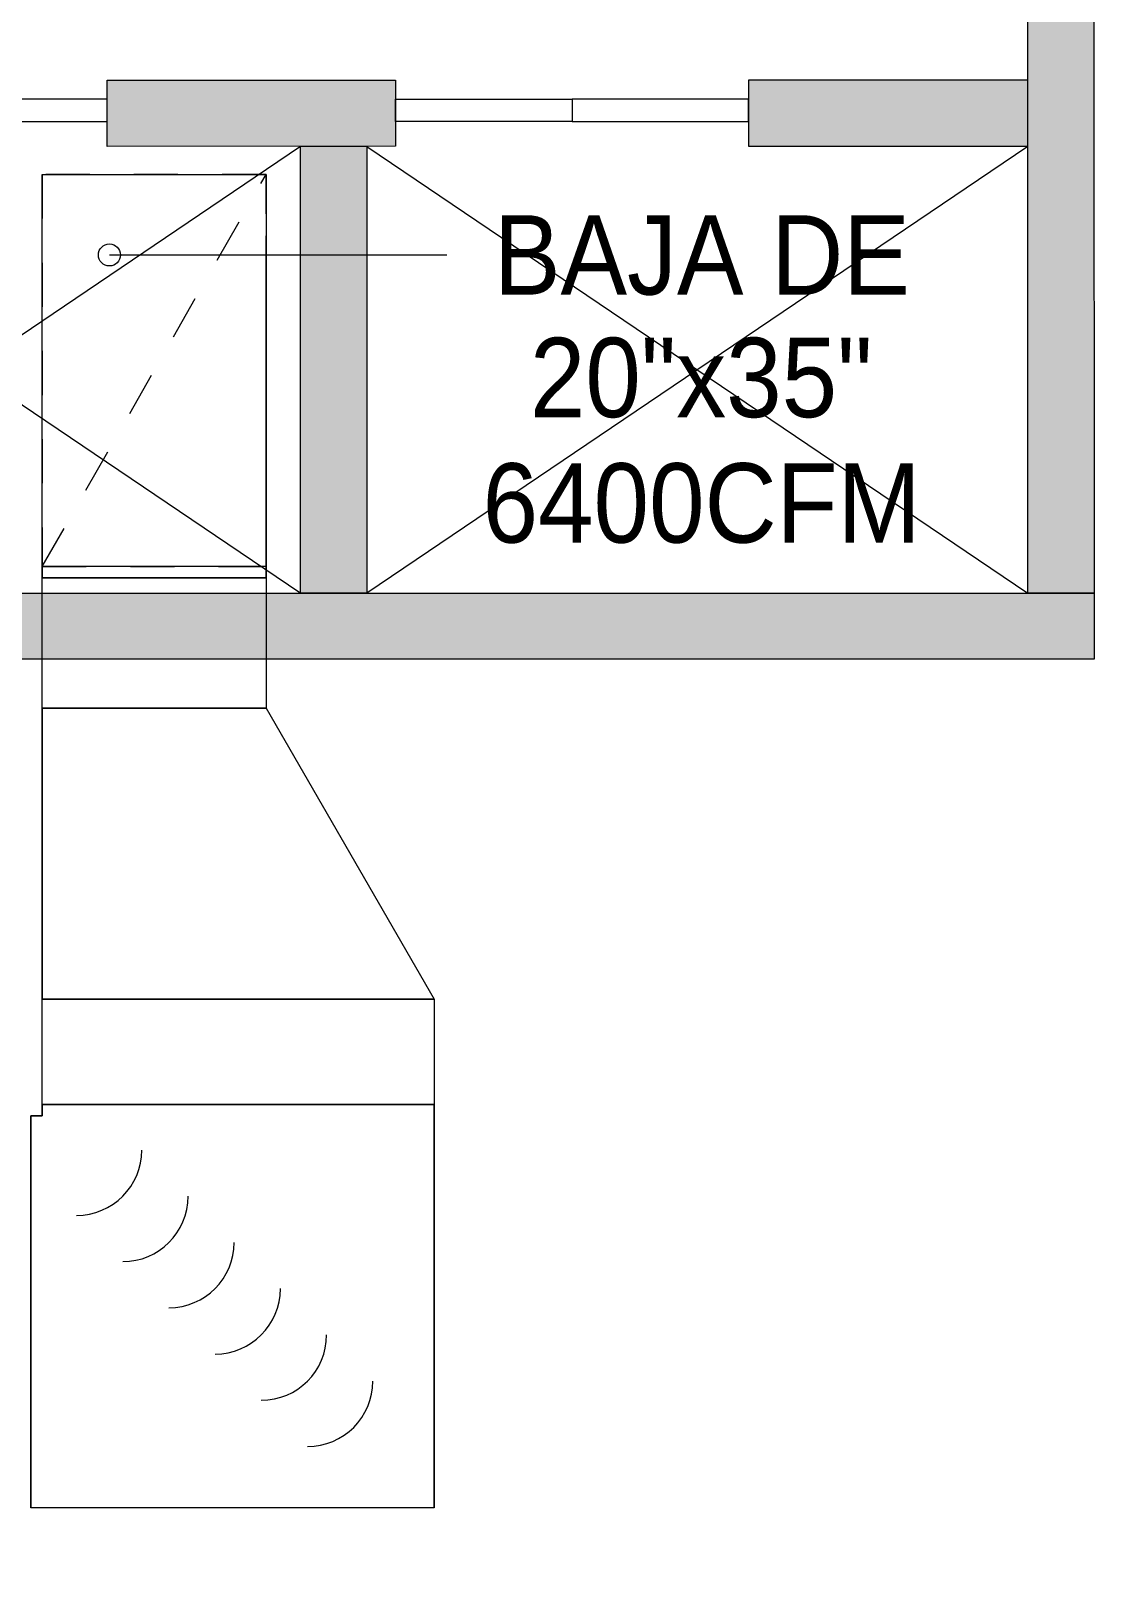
# Model space of a CAD drawing. Header units: metres. Extents: x 31.9 to 125.9, y -29 to 44.
# Drawn here: x 66.243 to 68.653, y -16.431 to -12.913 of the extents above; entities that cross this region are included whole.
import ezdxf

# ---------------------------------------------------------------- set-up
doc = ezdxf.new("R2010")
doc.units = ezdxf.units.M
doc.linetypes.add('Hidden 1_5', pattern=[0.0022, 0.0015, -0.0007])
for name, color, linetype, lineweight in [('A-GENM', 7, 'Continuous', 18), ('ARQ', 8, 'Continuous', 0), ('G-ANNO-TEXT', 7, 'Continuous', 9), ('M-HVAC-DUCT', 7, 'Continuous', 18), ('M-HVAC-DUCT-ANNO', 7, 'Hidden 1_5', 18), ('M-HVAC-DUCT-IDEN', 7, 'Continuous', 9)]:
    doc.layers.add(name, color=color, linetype=linetype, lineweight=lineweight)
doc.styles.add('SansSerif', font='SANSS__.TTF', dxfattribs={"width": 0.9, "height": 0.18})

# ---------------------------------------------------------------- blocks, each defined once
blk = doc.blocks.new('PISO 9')
at = {"layer": 'ARQ', "ltscale": 0.01}
h = blk.add_hatch(color=256, dxfattribs=at)
h.dxf.hatch_style = 1
h.paths.add_polyline_path([(347.2882, -2856.369), (347.1381, -2856.369), (347.1381, -2855.044), (347.2881, -2855.044)])
h.paths.add_polyline_path([(347.1381, -2855.3561), (347.1381, -2855.206), (346.5044, -2855.206), (346.5044, -2855.3561)])
h.paths.add_polyline_path([(345.0504, -2855.3564), (345.0504, -2855.2064), (345.7044, -2855.206), (345.7044, -2855.3561)])
h.paths.add_polyline_path([(343.6866, -2855.3561), (343.6866, -2855.2061), (344.2504, -2855.2058), (344.2504, -2855.3558)])
h.paths.add_polyline_path([(342.5366, -2856.3689), (342.3866, -2856.3689), (342.3866, -2855.3561), (342.5366, -2855.3561)])
h.paths.add_polyline_path([(342.3866, -2856.3689), (347.2882, -2856.369), (347.2882, -2856.519), (342.3866, -2856.5189)])
h.paths.add_polyline_path([(343.9898, -2856.3688), (343.8398, -2856.3688), (343.8397, -2855.356), (343.9897, -2855.356)])
h.paths.add_polyline_path([(345.639, -2856.3689), (345.4889, -2856.3689), (345.4889, -2855.3561), (345.6389, -2855.3561)])
h.paths.add_polyline_path([(347.2694, -2854.1416), (347.2694, -2854.0049), (347.1194, -2854.0049), (347.1194, -2854.1416)])
h.paths.add_polyline_path([(348.989, -2853.8549), (345.3375, -2853.855), (345.3375, -2854.005), (348.989, -2854.0049)])
h.paths.add_polyline_path([(345.3375, -2853.855), (345.3377, -2850.1312), (345.4877, -2850.1312), (345.4875, -2853.855)])
h.paths.add_polyline_path([(342.3887, -2852.9059), (344.4366, -2852.9059), (344.4366, -2853.0559), (343.4866, -2853.0559), (343.4866, -2853.8559), (343.3366, -2853.855), (343.3366, -2853.0559), (342.3887, -2853.0559)])
h.paths.add_polyline_path([(350.2092, -2851.0051), (345.4877, -2851.005), (345.4877, -2851.155), (350.2092, -2851.1551)])
h.paths.add_polyline_path([(346.7973, -2851.005), (346.7976, -2849.9739), (346.9477, -2849.9739), (346.9473, -2851.005)])
h.paths.add_polyline_path([(343.2361, -2850.131), (343.2361, -2849.981), (345.4878, -2849.9812), (345.4878, -2850.1312)])
h.paths.add_polyline_path([(350.0592, -2851.005), (350.0596, -2844.4808), (350.2096, -2844.4808), (350.2092, -2851.005)])
h.paths.add_polyline_path([(351.4126, -2851.0051), (353.9873, -2851.005), (353.9873, -2851.155), (351.4126, -2851.1551)])
h.paths.add_polyline_path([(351.4926, -2851.1551), (351.4927, -2853.9549), (351.6428, -2853.9549), (351.6426, -2851.1551)])
h.paths.add_polyline_path([(352.5451, -2853.8048), (353.5883, -2853.8048), (353.5883, -2853.9549), (352.5451, -2853.9549)])
h.paths.add_polyline_path([(351.6427, -2855.1139), (353.5883, -2855.1139), (353.5883, -2855.2639), (351.6427, -2855.264)])
h.paths.add_polyline_path([(351.4926, -2856.3623), (351.4929, -2855.1139), (351.643, -2855.1139), (351.6427, -2856.3623)])
h.paths.add_polyline_path([(353.5883, -2856.369), (353.5884, -2857.2647), (353.4383, -2857.2647), (353.4383, -2856.369)])
h.paths.add_polyline_path([(353.5883, -2856.369), (354.0353, -2856.369), (354.0353, -2856.519), (353.5883, -2856.519)])
h.paths.add_polyline_path([(354.1854, -2856.369), (354.1854, -2857.569), (354.0354, -2857.569), (354.0353, -2856.369)])
h.paths.add_polyline_path([(351.6428, -2857.2647), (354.0353, -2857.2647), (354.0353, -2857.4147), (351.6428, -2857.4147)])
h.paths.add_polyline_path([(351.4926, -2857.2647), (351.4929, -2858.461), (351.643, -2858.461), (351.6427, -2857.2647)])
h.paths.add_polyline_path([(351.0294, -2858.4611), (351.6427, -2858.461), (351.6427, -2858.6111), (351.0294, -2858.6112)])
h.paths.add_polyline_path([(349.8328, -2856.369), (349.8342, -2859.9806), (349.9843, -2859.9806), (349.9828, -2856.369)])
h.paths.add_polyline_path([(350.127, -2858.4611), (349.9837, -2858.4611), (349.9837, -2858.6112), (350.127, -2858.6112)])
h.paths.add_polyline_path([(352.2337, -2858.4611), (354.0353, -2858.461), (354.0353, -2858.6111), (352.2337, -2858.6112)])
h.paths.add_polyline_path([(353.6195, -2860.7769), (353.6195, -2862.2806), (353.4694, -2862.2806), (353.4694, -2860.7769)])
h.paths.add_polyline_path([(353.6195, -2860.7769), (354.0353, -2860.7769), (354.0353, -2860.9269), (353.6195, -2860.927)])
h.paths.add_polyline_path([(354.1854, -2860.7769), (354.1854, -2862.2806), (354.0354, -2862.2806), (354.0353, -2860.7769)])
h.paths.add_polyline_path([(350.3842, -2862.2806), (354.1854, -2862.2806), (354.1854, -2862.4306), (350.3842, -2862.4306)])
h.paths.add_polyline_path([(349.8843, -2862.4306), (349.8842, -2862.3806), (350.3842, -2862.3806), (350.3842, -2862.4306)])
h.paths.add_polyline_path([(349.8843, -2862.4306), (349.8342, -2862.4307), (349.8342, -2859.9806), (349.8843, -2859.9805)])
at = {"layer": 'ARQ'}
for p, q in [((343.9899, -2855.3564), (345.4894, -2856.3687)), ((345.4889, -2855.3565), (343.9899, -2856.3688)), ((345.639, -2855.3565), (347.1385, -2856.3688)), ((347.138, -2855.3566), (345.639, -2856.3689))]:
    blk.add_line(p, q, dxfattribs=at)
for points in [[(347.2882, -2856.369), (347.1381, -2856.369), (347.1381, -2855.044), (347.2881, -2855.044)], [(345.0504, -2855.3564), (345.0504, -2855.2064), (345.7044, -2855.206), (345.7044, -2855.3561)], [(347.1381, -2855.3561), (347.1381, -2855.206), (346.5044, -2855.206), (346.5044, -2855.3561)], [(344.6504, -2855.2494), (344.6504, -2855.3001), (345.0504, -2855.3001), (345.0504, -2855.2494)], [(346.1044, -2855.2494), (346.1044, -2855.3001), (345.7044, -2855.3001), (345.7044, -2855.2494)], [(346.1044, -2855.2494), (346.1044, -2855.3001), (346.5044, -2855.3001), (346.5044, -2855.2494)], [(342.3866, -2856.3689), (347.2882, -2856.369), (347.2882, -2856.519), (342.3866, -2856.5189)]]:
    blk.add_lwpolyline(points, close=True, dxfattribs=at)
at = {"layer": 'ARQ', "elevation": 1207.5455}
blk.add_lwpolyline([(345.639, -2856.3689), (345.4889, -2856.3689), (345.4889, -2855.3561), (345.6389, -2855.3561)], close=True, dxfattribs=at)
blk = doc.blocks.new('Rectangular Elbow - Mitered - Single Thickness Vanes - LAMINA-2834098-NIVEL 09')
at = {"layer": 'A-GENM', "color": 4, "true_color": 0x00ffff}
for p, q in [((66.268, -13.5254), (66.268, -13.3773)), ((66.776, -13.5254), (66.776, -13.3773)), ((66.268, -13.6302), (66.268, -13.4821)), ((66.776, -13.6302), (66.776, -13.4821)), ((66.268, -13.735), (66.268, -13.5868)), ((66.776, -13.735), (66.776, -13.5868)), ((66.268, -13.8398), (66.268, -13.6916)), ((66.776, -13.8398), (66.776, -13.6916)), ((66.268, -13.9445), (66.268, -13.7964)), ((66.776, -13.9445), (66.776, -13.7964)), ((66.268, -14.0493), (66.268, -13.9011)), ((66.776, -14.0493), (66.776, -13.9011))]:
    blk.add_line(p, q, dxfattribs=at)
at = {"layer": 'M-HVAC-DUCT', "color": 4, "true_color": 0x00ffff}
for p, q in [((66.268, -14.1271), (66.268, -13.2381)), ((66.268, -13.2381), (66.776, -13.2381)), ((66.268, -13.2381), (66.776, -13.2381)), ((66.268, -14.1525), (66.268, -13.2381)), ((66.776, -13.2381), (66.776, -14.1271)), ((66.776, -13.2381), (66.776, -14.1525)), ((66.776, -14.1271), (66.268, -14.1271)), ((66.776, -14.1271), (66.268, -14.1271)), ((66.268, -14.1271), (66.268, -14.1525)), ((66.776, -14.1525), (66.776, -14.1271)), ((66.776, -14.1525), (66.268, -14.1525)), ((66.268, -14.1525), (66.776, -14.1525))]:
    blk.add_line(p, q, dxfattribs=at)
blk = doc.blocks.new('M_Rectangular Transition - Angle - 30 LAMINA-2836190-NIVEL 09')
at = {"layer": 'M-HVAC-DUCT', "color": 4, "true_color": 0x00ffff}
for p, q in [((0, 0.254), (0.6599, 0.635)), ((0, 0.254), (0.6599, 0.635)), ((0.6599, -0.254), (0.6599, 0.635)), ((0.6599, 0.635), (0.6599, -0.254)), ((0, 0.254), (0, -0.254)), ((0, -0.254), (0, 0.254)), ((0, -0.254), (0.6599, -0.254)), ((0.6599, -0.254), (0, -0.254))]:
    blk.add_line(p, q, dxfattribs=at)
blk = doc.blocks.new('Rectangular Elbow - Mitered - Single Thickness Vanes - LAMINA-V166-NIVEL 09')
at = {"layer": 'A-GENM', "color": 4, "true_color": 0x00ffff}
for centre in [(-0.3667, 0.3667), (-0.3667, 0.3667), (-0.2619, 0.2619), (-0.2619, 0.2619), (-0.1572, 0.1572), (-0.1572, 0.1572), (-0.0524, 0.0524), (-0.0524, 0.0524), (0.0524, -0.0524), (0.0524, -0.0524), (0.1572, -0.1572), (0.1572, -0.1572)]:
    blk.add_arc(centre, 0.1482, 270, 360, dxfattribs=at)
at = {"layer": 'M-HVAC-DUCT', "color": 4, "true_color": 0x00ffff}
for p, q in [((-0.4445, 0.4445), (-0.4445, 0.4699)), ((0.4445, 0.4699), (-0.4445, 0.4699)), ((-0.4445, 0.4699), (0.4445, 0.4699)), ((-0.4445, 0.4699), (-0.4445, 0.4445)), ((0.4445, -0.4445), (0.4445, 0.4699)), ((0.4445, 0.4699), (0.4445, -0.4445)), ((-0.4699, 0.4445), (-0.4699, -0.4445)), ((-0.4699, -0.4445), (-0.4699, 0.4445)), ((-0.4699, 0.4445), (-0.4445, 0.4445)), ((-0.4445, 0.4445), (-0.4699, 0.4445)), ((0.4445, -0.4445), (-0.4699, -0.4445)), ((0.4445, -0.4445), (-0.4699, -0.4445))]:
    blk.add_line(p, q, dxfattribs=at)

msp = doc.modelspace()

# ---------------------------------------------------------------- linework, layer by layer
at = {"layer": 'G-ANNO-TEXT'}
msp.add_line((66.4206, -13.4204), (67.1854, -13.4204), dxfattribs=at)
msp.add_circle((66.4206, -13.4204), 0.025, dxfattribs=at)
at = {"layer": 'M-HVAC-DUCT', "color": 4, "true_color": 0x00ffff}
for p, q in [((66.776, -14.1525), (66.268, -14.1525)), ((66.268, -14.448), (66.268, -14.1525)), ((66.776, -14.1525), (66.776, -14.448)), ((66.776, -14.448), (66.268, -14.448)), ((67.157, -15.1079), (66.268, -15.1079)), ((66.268, -15.3463), (66.268, -15.1079)), ((67.157, -15.1079), (67.157, -15.3463)), ((67.157, -15.3463), (66.268, -15.3463))]:
    msp.add_line(p, q, dxfattribs=at)
at = {"layer": 'M-HVAC-DUCT-ANNO', "color": 4, "true_color": 0x00ffff}
for p, q in [((66.776, -13.2381), (66.268, -13.2381)), ((66.268, -13.2381), (66.268, -14.1271)), ((66.268, -14.1271), (66.776, -13.2381)), ((66.776, -14.1271), (66.776, -13.2381)), ((66.268, -14.1271), (66.776, -14.1271))]:
    msp.add_line(p, q, dxfattribs=at)

# ---------------------------------------------------------------- block references
at = {"layer": 'ARQ', "linetype": 'Continuous'}
msp.add_blockref('PISO 9', (-278.6348, 2842.1819), dxfattribs=at)
at = {"layer": 'M-HVAC-DUCT', "color": 4, "true_color": 0x00ffff}
for name, p in [('Rectangular Elbow - Mitered - Single Thickness Vanes - LAMINA-2834098-NIVEL 09', (0, 0)), ('Rectangular Elbow - Mitered - Single Thickness Vanes - LAMINA-V166-NIVEL 09', (66.7125, -15.8162))]:
    msp.add_blockref(name, p, dxfattribs=at)
at = {"layer": 'M-HVAC-DUCT', "color": 4, "true_color": 0x00ffff, "rotation": 270}
msp.add_blockref('M_Rectangular Transition - Angle - 30 LAMINA-2836190-NIVEL 09', (66.522, -14.448), dxfattribs=at)

# ---------------------------------------------------------------- texts
at = {"layer": 'G-ANNO-TEXT', "insert": (67.2926, -13.3304), "char_height": 0.18, "width": 1.125569, "attachment_point": 1, "style": 'SansSerif'}
msp.add_mtext('BAJA DE', dxfattribs=at)
at = {"layer": 'M-HVAC-DUCT-IDEN', "char_height": 0.18, "attachment_point": 1, "style": 'SansSerif'}
for s, insert, width in [('20"x35"', (67.374, -13.6082), 0.930759), ('6400CFM', (67.2668, -13.8926), 1.190506)]:
    msp.add_mtext(s, dxfattribs=dict(at, insert=insert, width=width))

doc.saveas('drawing.dxf')
